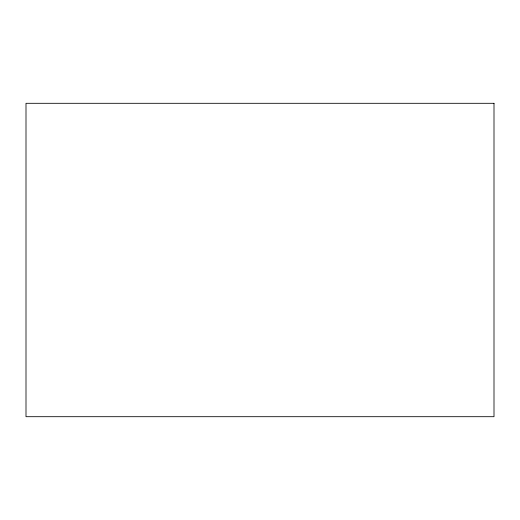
<?xml version="1.0" encoding="UTF-8"?>
<svg xmlns="http://www.w3.org/2000/svg" width="520" height="520" viewBox="0 0 520 520"><rect width="100%" height="100%" fill="white"/><g stroke="black" fill="none" stroke-linecap="round" stroke-linejoin="round"><path stroke-width="0.78" d="M494 103.305L26 103.305L26 416.696L494 416.696L494 103.305"/></g></svg>
